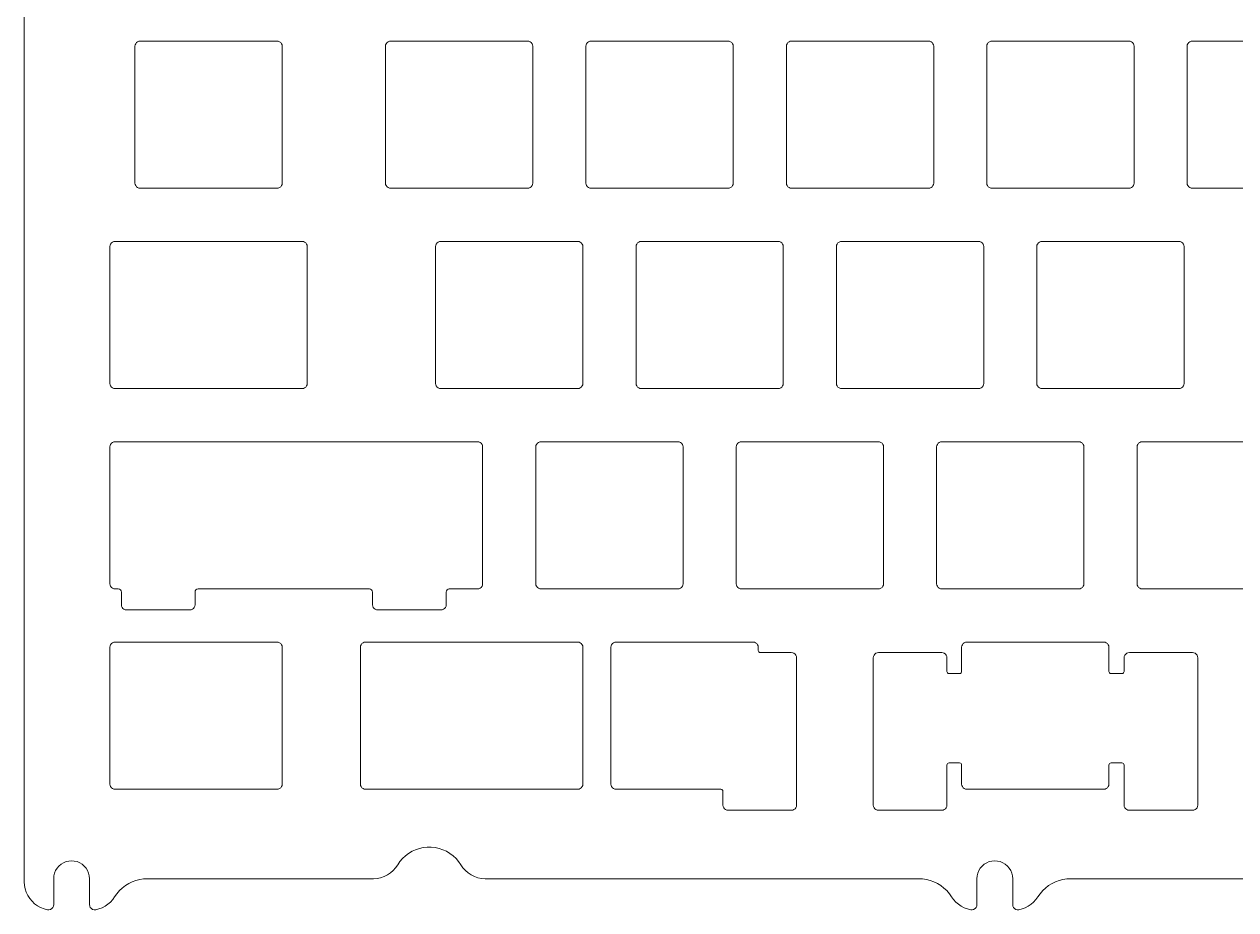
# Model space of a CAD drawing. Header units: millimetres. Extents: x 13 to 410, y 53 to 213.
# Drawn here: x 13.3 to 128.5, y 53.5 to 137.7 of the extents above; entities that cross this region are included whole.
import ezdxf

# ---------------------------------------------------------------- set-up
doc = ezdxf.new("R2010")
doc.units = ezdxf.units.MM
doc.layers.add('VISIBLE', color=7, linetype='Continuous', lineweight=0)

msp = doc.modelspace()

# ---------------------------------------------------------------- linework, layer by layer
at = {"layer": 'VISIBLE'}
for p, q in [((13.3, 56.13), (13.3, 210.73)), ((23.97, 135.94), (23.89, 135.83)), ((24.07, 136.02), (23.97, 135.94)), ((24.19, 136.07), (24.07, 136.02)), ((24.32, 136.08), (24.19, 136.07)), ((37.32, 136.08), (24.32, 136.08)), ((37.45, 136.07), (37.32, 136.08)), ((37.57, 136.02), (37.45, 136.07)), ((37.68, 135.94), (37.57, 136.02)), ((37.76, 135.83), (37.68, 135.94)), ((47.78, 135.94), (47.7, 135.83)), ((47.89, 136.02), (47.78, 135.94)), ((48.01, 136.07), (47.89, 136.02)), ((48.14, 136.08), (48.01, 136.07)), ((61.14, 136.08), (48.14, 136.08)), ((61.26, 136.07), (61.14, 136.08)), ((61.39, 136.02), (61.26, 136.07)), ((61.49, 135.94), (61.39, 136.02)), ((61.57, 135.83), (61.49, 135.94)), ((66.83, 135.94), (66.75, 135.83)), ((66.94, 136.02), (66.83, 135.94)), ((67.06, 136.07), (66.94, 136.02)), ((67.19, 136.08), (67.06, 136.07)), ((80.19, 136.08), (67.19, 136.08)), ((80.31, 136.07), (80.19, 136.08)), ((80.44, 136.02), (80.31, 136.07)), ((80.54, 135.94), (80.44, 136.02)), ((80.62, 135.83), (80.54, 135.94)), ((85.88, 135.94), (85.8, 135.83)), ((85.99, 136.02), (85.88, 135.94)), ((86.11, 136.07), (85.99, 136.02)), ((86.24, 136.08), (86.11, 136.07)), ((99.24, 136.08), (86.24, 136.08)), ((99.36, 136.07), (99.24, 136.08)), ((99.49, 136.02), (99.36, 136.07)), ((99.59, 135.94), (99.49, 136.02)), ((99.67, 135.83), (99.59, 135.94)), ((104.93, 135.94), (104.85, 135.83)), ((105.04, 136.02), (104.93, 135.94)), ((105.16, 136.07), (105.04, 136.02)), ((105.29, 136.08), (105.16, 136.07)), ((118.29, 136.08), (105.29, 136.08)), ((118.41, 136.07), (118.29, 136.08)), ((118.54, 136.02), (118.41, 136.07)), ((118.64, 135.94), (118.54, 136.02)), ((118.72, 135.83), (118.64, 135.94)), ((123.98, 135.94), (123.9, 135.83)), ((124.09, 136.02), (123.98, 135.94)), ((124.21, 136.07), (124.09, 136.02)), ((124.34, 136.08), (124.21, 136.07)), ((137.34, 136.08), (124.34, 136.08)), ((23.84, 135.71), (23.82, 135.58)), ((23.82, 135.58), (23.82, 122.58)), ((23.89, 135.83), (23.84, 135.71)), ((37.81, 135.71), (37.76, 135.83)), ((37.82, 135.58), (37.81, 135.71)), ((37.82, 122.58), (37.82, 135.58)), ((47.65, 135.71), (47.64, 135.58)), ((47.64, 135.58), (47.64, 122.58)), ((47.7, 135.83), (47.65, 135.71)), ((61.62, 135.71), (61.57, 135.83)), ((61.64, 135.58), (61.62, 135.71)), ((61.64, 122.58), (61.64, 135.58)), ((66.7, 135.71), (66.69, 135.58)), ((66.69, 135.58), (66.69, 122.58)), ((66.75, 135.83), (66.7, 135.71)), ((80.67, 135.71), (80.62, 135.83)), ((80.69, 135.58), (80.67, 135.71)), ((80.69, 122.58), (80.69, 135.58)), ((85.75, 135.71), (85.74, 135.58)), ((85.74, 135.58), (85.74, 122.58)), ((85.8, 135.83), (85.75, 135.71)), ((99.72, 135.71), (99.67, 135.83)), ((99.74, 135.58), (99.72, 135.71)), ((99.74, 122.58), (99.74, 135.58)), ((104.8, 135.71), (104.79, 135.58)), ((104.79, 135.58), (104.79, 122.58)), ((104.85, 135.83), (104.8, 135.71)), ((118.77, 135.71), (118.72, 135.83)), ((118.79, 135.58), (118.77, 135.71)), ((118.79, 122.58), (118.79, 135.58)), ((123.85, 135.71), (123.84, 135.58)), ((123.84, 135.58), (123.84, 122.58)), ((123.9, 135.83), (123.85, 135.71)), ((23.82, 122.58), (23.84, 122.45)), ((23.84, 122.45), (23.89, 122.33)), ((23.89, 122.33), (23.97, 122.23)), ((23.97, 122.23), (24.07, 122.15)), ((24.07, 122.15), (24.19, 122.1)), ((24.19, 122.1), (24.32, 122.08)), ((24.32, 122.08), (37.32, 122.08)), ((37.32, 122.08), (37.45, 122.1)), ((37.45, 122.1), (37.57, 122.15)), ((37.57, 122.15), (37.68, 122.23)), ((37.68, 122.23), (37.76, 122.33)), ((37.76, 122.33), (37.81, 122.45)), ((37.81, 122.45), (37.82, 122.58)), ((47.64, 122.58), (47.65, 122.45)), ((47.65, 122.45), (47.7, 122.33)), ((47.7, 122.33), (47.78, 122.23)), ((47.78, 122.23), (47.89, 122.15)), ((47.89, 122.15), (48.01, 122.1)), ((48.01, 122.1), (48.14, 122.08)), ((48.14, 122.08), (61.14, 122.08)), ((61.14, 122.08), (61.26, 122.1)), ((61.26, 122.1), (61.39, 122.15)), ((61.39, 122.15), (61.49, 122.23)), ((61.49, 122.23), (61.57, 122.33)), ((61.57, 122.33), (61.62, 122.45)), ((61.62, 122.45), (61.64, 122.58)), ((66.69, 122.58), (66.7, 122.45)), ((66.7, 122.45), (66.75, 122.33)), ((66.75, 122.33), (66.83, 122.23)), ((66.83, 122.23), (66.94, 122.15)), ((66.94, 122.15), (67.06, 122.1)), ((67.06, 122.1), (67.19, 122.08)), ((67.19, 122.08), (80.19, 122.08)), ((80.19, 122.08), (80.31, 122.1)), ((80.31, 122.1), (80.44, 122.15)), ((80.44, 122.15), (80.54, 122.23)), ((80.54, 122.23), (80.62, 122.33)), ((80.62, 122.33), (80.67, 122.45)), ((80.67, 122.45), (80.69, 122.58)), ((85.74, 122.58), (85.75, 122.45)), ((85.75, 122.45), (85.8, 122.33)), ((85.8, 122.33), (85.88, 122.23)), ((85.88, 122.23), (85.99, 122.15)), ((85.99, 122.15), (86.11, 122.1)), ((86.11, 122.1), (86.24, 122.08)), ((86.24, 122.08), (99.24, 122.08)), ((99.24, 122.08), (99.36, 122.1)), ((99.36, 122.1), (99.49, 122.15)), ((99.49, 122.15), (99.59, 122.23)), ((99.59, 122.23), (99.67, 122.33)), ((99.67, 122.33), (99.72, 122.45)), ((99.72, 122.45), (99.74, 122.58)), ((104.79, 122.58), (104.8, 122.45)), ((104.8, 122.45), (104.85, 122.33)), ((104.85, 122.33), (104.93, 122.23)), ((104.93, 122.23), (105.04, 122.15)), ((105.04, 122.15), (105.16, 122.1)), ((105.16, 122.1), (105.29, 122.08)), ((105.29, 122.08), (118.29, 122.08)), ((118.29, 122.08), (118.41, 122.1)), ((118.41, 122.1), (118.54, 122.15)), ((118.54, 122.15), (118.64, 122.23)), ((118.64, 122.23), (118.72, 122.33)), ((118.72, 122.33), (118.77, 122.45)), ((118.77, 122.45), (118.79, 122.58)), ((123.84, 122.58), (123.85, 122.45)), ((123.85, 122.45), (123.9, 122.33)), ((123.9, 122.33), (123.98, 122.23)), ((123.98, 122.23), (124.09, 122.15)), ((124.09, 122.15), (124.21, 122.1)), ((124.21, 122.1), (124.34, 122.08)), ((124.34, 122.08), (137.34, 122.08)), ((21.46, 116.66), (21.44, 116.53)), ((21.44, 116.53), (21.44, 103.53)), ((21.51, 116.78), (21.46, 116.66)), ((21.59, 116.89), (21.51, 116.78)), ((21.69, 116.97), (21.59, 116.89)), ((21.81, 117.02), (21.69, 116.97)), ((21.94, 117.03), (21.81, 117.02)), ((39.7, 117.03), (21.94, 117.03)), ((39.83, 117.02), (39.7, 117.03)), ((39.95, 116.97), (39.83, 117.02)), ((40.06, 116.89), (39.95, 116.97)), ((40.14, 116.78), (40.06, 116.89)), ((40.19, 116.66), (40.14, 116.78)), ((40.2, 116.53), (40.19, 116.66)), ((40.2, 103.53), (40.2, 116.53)), ((52.41, 116.66), (52.4, 116.53)), ((52.4, 116.53), (52.4, 103.53)), ((52.46, 116.78), (52.41, 116.66)), ((52.54, 116.89), (52.46, 116.78)), ((52.65, 116.97), (52.54, 116.89)), ((52.77, 117.02), (52.65, 116.97)), ((52.9, 117.03), (52.77, 117.02)), ((65.9, 117.03), (52.9, 117.03)), ((66.03, 117.02), (65.9, 117.03)), ((66.15, 116.97), (66.03, 117.02)), ((66.25, 116.89), (66.15, 116.97)), ((66.33, 116.78), (66.25, 116.89)), ((66.38, 116.66), (66.33, 116.78)), ((66.4, 116.53), (66.38, 116.66)), ((66.4, 103.53), (66.4, 116.53)), ((71.46, 116.66), (71.45, 116.53)), ((71.45, 116.53), (71.45, 103.53)), ((71.51, 116.78), (71.46, 116.66)), ((71.59, 116.89), (71.51, 116.78)), ((71.7, 116.97), (71.59, 116.89)), ((71.82, 117.02), (71.7, 116.97)), ((71.95, 117.03), (71.82, 117.02)), ((84.95, 117.03), (71.95, 117.03)), ((85.08, 117.02), (84.95, 117.03)), ((85.2, 116.97), (85.08, 117.02)), ((85.3, 116.89), (85.2, 116.97)), ((85.38, 116.78), (85.3, 116.89)), ((85.43, 116.66), (85.38, 116.78)), ((85.45, 116.53), (85.43, 116.66)), ((85.45, 103.53), (85.45, 116.53)), ((90.51, 116.66), (90.5, 116.53)), ((90.5, 116.53), (90.5, 103.53)), ((90.56, 116.78), (90.51, 116.66)), ((90.64, 116.89), (90.56, 116.78)), ((90.75, 116.97), (90.64, 116.89)), ((90.87, 117.02), (90.75, 116.97)), ((91, 117.03), (90.87, 117.02)), ((104, 117.03), (91, 117.03)), ((104.13, 117.02), (104, 117.03)), ((104.25, 116.97), (104.13, 117.02)), ((104.35, 116.89), (104.25, 116.97)), ((104.43, 116.78), (104.35, 116.89)), ((104.48, 116.66), (104.43, 116.78)), ((104.5, 116.53), (104.48, 116.66)), ((104.5, 103.53), (104.5, 116.53)), ((109.56, 116.66), (109.55, 116.53)), ((109.55, 116.53), (109.55, 103.53)), ((109.61, 116.78), (109.56, 116.66)), ((109.69, 116.89), (109.61, 116.78)), ((109.8, 116.97), (109.69, 116.89)), ((109.92, 117.02), (109.8, 116.97)), ((110.05, 117.03), (109.92, 117.02)), ((123.05, 117.03), (110.05, 117.03)), ((123.18, 117.02), (123.05, 117.03)), ((123.3, 116.97), (123.18, 117.02)), ((123.4, 116.89), (123.3, 116.97)), ((123.48, 116.78), (123.4, 116.89)), ((123.53, 116.66), (123.48, 116.78)), ((123.55, 116.53), (123.53, 116.66)), ((123.55, 103.53), (123.55, 116.53)), ((21.44, 103.53), (21.46, 103.4)), ((21.46, 103.4), (21.51, 103.28)), ((21.51, 103.28), (21.59, 103.18)), ((21.59, 103.18), (21.69, 103.1)), ((21.69, 103.1), (21.81, 103.05)), ((21.81, 103.05), (21.94, 103.03)), ((21.94, 103.03), (39.7, 103.03)), ((39.7, 103.03), (39.83, 103.05)), ((39.83, 103.05), (39.95, 103.1)), ((39.95, 103.1), (40.06, 103.18)), ((40.06, 103.18), (40.14, 103.28)), ((40.14, 103.28), (40.19, 103.4)), ((40.19, 103.4), (40.2, 103.53)), ((52.4, 103.53), (52.41, 103.4)), ((52.41, 103.4), (52.46, 103.28)), ((52.46, 103.28), (52.54, 103.18)), ((52.54, 103.18), (52.65, 103.1)), ((52.65, 103.1), (52.77, 103.05)), ((52.77, 103.05), (52.9, 103.03)), ((52.9, 103.03), (65.9, 103.03)), ((65.9, 103.03), (66.03, 103.05)), ((66.03, 103.05), (66.15, 103.1)), ((66.15, 103.1), (66.25, 103.18)), ((66.25, 103.18), (66.33, 103.28)), ((66.33, 103.28), (66.38, 103.4)), ((66.38, 103.4), (66.4, 103.53)), ((71.45, 103.53), (71.46, 103.4)), ((71.46, 103.4), (71.51, 103.28)), ((71.51, 103.28), (71.59, 103.18)), ((71.59, 103.18), (71.7, 103.1)), ((71.7, 103.1), (71.82, 103.05)), ((71.82, 103.05), (71.95, 103.03)), ((71.95, 103.03), (84.95, 103.03)), ((84.95, 103.03), (85.08, 103.05)), ((85.08, 103.05), (85.2, 103.1)), ((85.2, 103.1), (85.3, 103.18)), ((85.3, 103.18), (85.38, 103.28)), ((85.38, 103.28), (85.43, 103.4)), ((85.43, 103.4), (85.45, 103.53)), ((90.5, 103.53), (90.51, 103.4)), ((90.51, 103.4), (90.56, 103.28)), ((90.56, 103.28), (90.64, 103.18)), ((90.64, 103.18), (90.75, 103.1)), ((90.75, 103.1), (90.87, 103.05)), ((90.87, 103.05), (91, 103.03)), ((91, 103.03), (104, 103.03)), ((104, 103.03), (104.13, 103.05)), ((104.13, 103.05), (104.25, 103.1)), ((104.25, 103.1), (104.35, 103.18)), ((104.35, 103.18), (104.43, 103.28)), ((104.43, 103.28), (104.48, 103.4)), ((104.48, 103.4), (104.5, 103.53)), ((109.55, 103.53), (109.56, 103.4)), ((109.56, 103.4), (109.61, 103.28)), ((109.61, 103.28), (109.69, 103.18)), ((109.69, 103.18), (109.8, 103.1)), ((109.8, 103.1), (109.92, 103.05)), ((109.92, 103.05), (110.05, 103.03)), ((110.05, 103.03), (123.05, 103.03)), ((123.05, 103.03), (123.18, 103.05)), ((123.18, 103.05), (123.3, 103.1)), ((123.3, 103.1), (123.4, 103.18)), ((123.4, 103.18), (123.48, 103.28)), ((123.48, 103.28), (123.53, 103.4)), ((123.53, 103.4), (123.55, 103.53)), ((21.69, 97.92), (21.59, 97.84)), ((21.81, 97.97), (21.69, 97.92)), ((21.94, 97.98), (21.81, 97.97)), ((56.37, 97.98), (21.94, 97.98)), ((56.5, 97.97), (56.37, 97.98)), ((56.62, 97.92), (56.5, 97.97)), ((56.73, 97.84), (56.62, 97.92)), ((62.17, 97.92), (62.07, 97.84)), ((62.29, 97.97), (62.17, 97.92)), ((62.42, 97.98), (62.29, 97.97)), ((75.42, 97.98), (62.42, 97.98)), ((75.55, 97.97), (75.42, 97.98)), ((75.67, 97.92), (75.55, 97.97)), ((75.78, 97.84), (75.67, 97.92)), ((81.22, 97.92), (81.12, 97.84)), ((81.34, 97.97), (81.22, 97.92)), ((81.47, 97.98), (81.34, 97.97)), ((94.47, 97.98), (81.47, 97.98)), ((94.6, 97.97), (94.47, 97.98)), ((94.72, 97.92), (94.6, 97.97)), ((94.83, 97.84), (94.72, 97.92)), ((100.27, 97.92), (100.17, 97.84)), ((100.39, 97.97), (100.27, 97.92)), ((100.52, 97.98), (100.39, 97.97)), ((113.52, 97.98), (100.52, 97.98)), ((113.65, 97.97), (113.52, 97.98)), ((113.77, 97.92), (113.65, 97.97)), ((113.88, 97.84), (113.77, 97.92)), ((119.32, 97.92), (119.22, 97.84)), ((119.44, 97.97), (119.32, 97.92)), ((119.57, 97.98), (119.44, 97.97)), ((132.57, 97.98), (119.57, 97.98)), ((21.46, 97.61), (21.44, 97.48)), ((21.44, 97.48), (21.44, 84.48)), ((21.51, 97.73), (21.46, 97.61)), ((21.59, 97.84), (21.51, 97.73)), ((56.81, 97.73), (56.73, 97.84)), ((56.86, 97.61), (56.81, 97.73)), ((56.87, 97.48), (56.86, 97.61)), ((56.87, 84.48), (56.87, 97.48)), ((61.94, 97.61), (61.92, 97.48)), ((61.92, 97.48), (61.92, 84.48)), ((61.99, 97.73), (61.94, 97.61)), ((62.07, 97.84), (61.99, 97.73)), ((75.86, 97.73), (75.78, 97.84)), ((75.91, 97.61), (75.86, 97.73)), ((75.92, 97.48), (75.91, 97.61)), ((75.92, 84.48), (75.92, 97.48)), ((80.99, 97.61), (80.97, 97.48)), ((80.97, 97.48), (80.97, 84.48)), ((81.04, 97.73), (80.99, 97.61)), ((81.12, 97.84), (81.04, 97.73)), ((94.91, 97.73), (94.83, 97.84)), ((94.96, 97.61), (94.91, 97.73)), ((94.97, 97.48), (94.96, 97.61)), ((94.97, 84.48), (94.97, 97.48)), ((100.04, 97.61), (100.02, 97.48)), ((100.02, 97.48), (100.02, 84.48)), ((100.09, 97.73), (100.04, 97.61)), ((100.17, 97.84), (100.09, 97.73)), ((113.96, 97.73), (113.88, 97.84)), ((114.01, 97.61), (113.96, 97.73)), ((114.02, 97.48), (114.01, 97.61)), ((114.02, 84.48), (114.02, 97.48)), ((119.09, 97.61), (119.07, 97.48)), ((119.07, 97.48), (119.07, 84.48)), ((119.14, 97.73), (119.09, 97.61)), ((119.22, 97.84), (119.14, 97.73)), ((21.44, 84.48), (21.46, 84.35)), ((21.46, 84.35), (21.51, 84.23)), ((21.51, 84.23), (21.59, 84.13)), ((21.59, 84.13), (21.69, 84.05)), ((56.62, 84.05), (56.73, 84.13)), ((56.73, 84.13), (56.81, 84.23)), ((56.81, 84.23), (56.86, 84.35)), ((56.86, 84.35), (56.87, 84.48)), ((61.92, 84.48), (61.94, 84.35)), ((61.94, 84.35), (61.99, 84.23)), ((61.99, 84.23), (62.07, 84.13)), ((62.07, 84.13), (62.17, 84.05)), ((75.67, 84.05), (75.78, 84.13)), ((75.78, 84.13), (75.86, 84.23)), ((75.86, 84.23), (75.91, 84.35)), ((75.91, 84.35), (75.92, 84.48)), ((80.97, 84.48), (80.99, 84.35)), ((80.99, 84.35), (81.04, 84.23)), ((81.04, 84.23), (81.12, 84.13)), ((81.12, 84.13), (81.22, 84.05)), ((94.72, 84.05), (94.83, 84.13)), ((94.83, 84.13), (94.91, 84.23)), ((94.91, 84.23), (94.96, 84.35)), ((94.96, 84.35), (94.97, 84.48)), ((100.02, 84.48), (100.04, 84.35)), ((100.04, 84.35), (100.09, 84.23)), ((100.09, 84.23), (100.17, 84.13)), ((100.17, 84.13), (100.27, 84.05)), ((113.77, 84.05), (113.88, 84.13)), ((113.88, 84.13), (113.96, 84.23)), ((113.96, 84.23), (114.01, 84.35)), ((114.01, 84.35), (114.02, 84.48)), ((119.07, 84.48), (119.09, 84.35)), ((119.09, 84.35), (119.14, 84.23)), ((119.14, 84.23), (119.22, 84.13)), ((119.22, 84.13), (119.32, 84.05)), ((21.69, 84.05), (21.81, 84)), ((21.81, 84), (21.94, 83.98)), ((21.94, 83.98), (22.23, 83.98)), ((22.23, 83.98), (22.34, 83.96)), ((22.34, 83.96), (22.44, 83.89)), ((22.44, 83.89), (22.51, 83.8)), ((22.51, 83.8), (22.53, 83.68)), ((22.53, 83.68), (22.53, 82.48)), ((29.53, 83.68), (29.55, 83.8)), ((29.53, 82.48), (29.53, 83.68)), ((29.55, 83.8), (29.62, 83.89)), ((29.62, 83.89), (29.71, 83.96)), ((29.71, 83.96), (29.83, 83.98)), ((29.83, 83.98), (46.1, 83.98)), ((46.1, 83.98), (46.22, 83.96)), ((46.22, 83.96), (46.32, 83.89)), ((46.32, 83.89), (46.38, 83.8)), ((46.38, 83.8), (46.4, 83.68)), ((46.4, 83.68), (46.4, 82.48)), ((53.4, 83.68), (53.43, 83.8)), ((53.4, 82.48), (53.4, 83.68)), ((53.43, 83.8), (53.49, 83.89)), ((53.49, 83.89), (53.59, 83.96)), ((53.59, 83.96), (53.7, 83.98)), ((53.7, 83.98), (56.37, 83.98)), ((56.37, 83.98), (56.5, 84)), ((56.5, 84), (56.62, 84.05)), ((62.17, 84.05), (62.29, 84)), ((62.29, 84), (62.42, 83.98)), ((62.42, 83.98), (75.42, 83.98)), ((75.42, 83.98), (75.55, 84)), ((75.55, 84), (75.67, 84.05)), ((81.22, 84.05), (81.34, 84)), ((81.34, 84), (81.47, 83.98)), ((81.47, 83.98), (94.47, 83.98)), ((94.47, 83.98), (94.6, 84)), ((94.6, 84), (94.72, 84.05)), ((100.27, 84.05), (100.39, 84)), ((100.39, 84), (100.52, 83.98)), ((100.52, 83.98), (113.52, 83.98)), ((113.52, 83.98), (113.65, 84)), ((113.65, 84), (113.77, 84.05)), ((119.32, 84.05), (119.44, 84)), ((119.44, 84), (119.57, 83.98)), ((119.57, 83.98), (132.57, 83.98)), ((22.53, 82.48), (22.55, 82.35)), ((22.55, 82.35), (22.6, 82.23)), ((22.6, 82.23), (22.68, 82.13)), ((22.68, 82.13), (22.78, 82.05)), ((22.78, 82.05), (22.9, 82)), ((22.9, 82), (23.03, 81.98)), ((23.03, 81.98), (29.03, 81.98)), ((29.03, 81.98), (29.16, 82)), ((29.16, 82), (29.28, 82.05)), ((29.28, 82.05), (29.38, 82.13)), ((29.38, 82.13), (29.46, 82.23)), ((29.46, 82.23), (29.51, 82.35)), ((29.51, 82.35), (29.53, 82.48)), ((46.4, 82.48), (46.42, 82.35)), ((46.42, 82.35), (46.47, 82.23)), ((46.47, 82.23), (46.55, 82.13)), ((46.55, 82.13), (46.65, 82.05)), ((46.65, 82.05), (46.78, 82)), ((46.78, 82), (46.9, 81.98)), ((46.9, 81.98), (52.9, 81.98)), ((52.9, 81.98), (53.03, 82)), ((53.03, 82), (53.15, 82.05)), ((53.15, 82.05), (53.26, 82.13)), ((53.26, 82.13), (53.34, 82.23)), ((53.34, 82.23), (53.39, 82.35)), ((53.39, 82.35), (53.4, 82.48)), ((21.46, 78.56), (21.44, 78.43)), ((21.44, 78.43), (21.44, 65.43)), ((21.51, 78.68), (21.46, 78.56)), ((21.59, 78.79), (21.51, 78.68)), ((21.69, 78.87), (21.59, 78.79)), ((21.81, 78.92), (21.69, 78.87)), ((21.94, 78.93), (21.81, 78.92)), ((34.94, 78.93), (21.94, 78.93)), ((37.32, 78.93), (34.94, 78.93)), ((37.45, 78.92), (37.32, 78.93)), ((37.57, 78.87), (37.45, 78.92)), ((37.68, 78.79), (37.57, 78.87)), ((37.76, 78.68), (37.68, 78.79)), ((37.81, 78.56), (37.76, 78.68)), ((37.82, 78.43), (37.81, 78.56)), ((37.82, 65.43), (37.82, 78.43)), ((45.27, 78.56), (45.25, 78.43)), ((45.25, 78.43), (45.25, 65.43)), ((45.32, 78.68), (45.27, 78.56)), ((45.4, 78.79), (45.32, 78.68)), ((45.5, 78.87), (45.4, 78.79)), ((45.62, 78.92), (45.5, 78.87)), ((45.75, 78.93), (45.62, 78.92)), ((65.9, 78.93), (45.75, 78.93)), ((66.03, 78.92), (65.9, 78.93)), ((66.15, 78.87), (66.03, 78.92)), ((66.25, 78.79), (66.15, 78.87)), ((66.33, 78.68), (66.25, 78.79)), ((66.38, 78.56), (66.33, 78.68)), ((66.4, 78.43), (66.38, 78.56)), ((66.4, 65.43), (66.4, 78.43)), ((69.08, 78.56), (69.07, 78.43)), ((69.07, 78.43), (69.07, 65.43)), ((69.13, 78.68), (69.08, 78.56)), ((69.21, 78.79), (69.13, 78.68)), ((69.32, 78.87), (69.21, 78.79)), ((69.44, 78.92), (69.32, 78.87)), ((69.57, 78.93), (69.44, 78.92)), ((82.57, 78.93), (69.57, 78.93)), ((82.7, 78.92), (82.57, 78.93)), ((82.82, 78.87), (82.7, 78.92)), ((82.92, 78.79), (82.82, 78.87)), ((83, 78.68), (82.92, 78.79)), ((83.05, 78.56), (83, 78.68)), ((83.07, 78.43), (83.05, 78.56)), ((83.07, 78.13), (83.07, 78.43)), ((102.42, 78.56), (102.4, 78.43)), ((102.4, 78.43), (102.4, 76.13)), ((102.47, 78.68), (102.42, 78.56)), ((102.55, 78.79), (102.47, 78.68)), ((102.65, 78.87), (102.55, 78.79)), ((102.77, 78.92), (102.65, 78.87)), ((102.9, 78.93), (102.77, 78.92)), ((115.9, 78.93), (102.9, 78.93)), ((116.03, 78.92), (115.9, 78.93)), ((116.15, 78.87), (116.03, 78.92)), ((116.26, 78.79), (116.15, 78.87)), ((116.34, 78.68), (116.26, 78.79)), ((116.39, 78.56), (116.34, 78.68)), ((116.4, 78.43), (116.39, 78.56)), ((116.4, 76.13), (116.4, 78.43)), ((83.08, 78.06), (83.07, 78.13)), ((83.13, 77.99), (83.08, 78.06)), ((83.19, 77.95), (83.13, 77.99)), ((83.27, 77.93), (83.19, 77.95)), ((86.21, 77.93), (83.27, 77.93)), ((86.34, 77.92), (86.21, 77.93)), ((86.46, 77.87), (86.34, 77.92)), ((86.56, 77.79), (86.46, 77.87)), ((86.64, 77.68), (86.56, 77.79)), ((86.69, 77.56), (86.64, 77.68)), ((86.71, 77.43), (86.69, 77.56)), ((86.71, 63.43), (86.71, 77.43)), ((94.02, 77.56), (94, 77.43)), ((94, 77.43), (94, 63.43)), ((94.07, 77.68), (94.02, 77.56)), ((94.15, 77.79), (94.07, 77.68)), ((94.25, 77.87), (94.15, 77.79)), ((94.37, 77.92), (94.25, 77.87)), ((94.5, 77.93), (94.37, 77.92)), ((100.5, 77.93), (94.5, 77.93)), ((100.63, 77.92), (100.5, 77.93)), ((100.75, 77.87), (100.63, 77.92)), ((100.86, 77.79), (100.75, 77.87)), ((100.94, 77.68), (100.86, 77.79)), ((100.99, 77.56), (100.94, 77.68)), ((101, 77.43), (100.99, 77.56)), ((101, 76.13), (101, 77.43)), ((117.86, 77.56), (117.84, 77.43)), ((117.84, 77.43), (117.84, 76.13)), ((117.91, 77.68), (117.86, 77.56)), ((117.99, 77.79), (117.91, 77.68)), ((118.09, 77.87), (117.99, 77.79)), ((118.21, 77.92), (118.09, 77.87)), ((118.34, 77.93), (118.21, 77.92)), ((124.34, 77.93), (118.34, 77.93)), ((124.47, 77.92), (124.34, 77.93)), ((124.59, 77.87), (124.47, 77.92)), ((124.7, 77.79), (124.59, 77.87)), ((124.78, 77.68), (124.7, 77.79)), ((124.83, 77.56), (124.78, 77.68)), ((124.84, 77.43), (124.83, 77.56)), ((124.84, 63.43), (124.84, 77.43)), ((101.02, 76.06), (101, 76.13)), ((101.06, 75.99), (101.02, 76.06)), ((102.39, 76.06), (102.35, 75.99)), ((102.4, 76.13), (102.39, 76.06)), ((116.42, 76.06), (116.4, 76.13)), ((116.46, 75.99), (116.42, 76.06)), ((117.83, 76.06), (117.78, 75.99)), ((117.84, 76.13), (117.83, 76.06)), ((101.13, 75.95), (101.06, 75.99)), ((101.2, 75.93), (101.13, 75.95)), ((102.2, 75.93), (101.2, 75.93)), ((102.28, 75.95), (102.2, 75.93)), ((102.35, 75.99), (102.28, 75.95)), ((116.53, 75.95), (116.46, 75.99)), ((116.6, 75.93), (116.53, 75.95)), ((117.64, 75.93), (116.6, 75.93)), ((117.72, 75.95), (117.64, 75.93)), ((117.78, 75.99), (117.72, 75.95)), ((101, 67.23), (101.02, 67.31)), ((101, 63.43), (101, 67.23)), ((101.02, 67.31), (101.06, 67.37)), ((101.06, 67.37), (101.13, 67.42)), ((101.13, 67.42), (101.2, 67.43)), ((101.2, 67.43), (102.2, 67.43)), ((102.2, 67.43), (102.28, 67.42)), ((102.28, 67.42), (102.35, 67.37)), ((102.35, 67.37), (102.39, 67.31)), ((102.39, 67.31), (102.4, 67.23)), ((102.4, 67.23), (102.4, 65.43)), ((116.4, 67.23), (116.42, 67.31)), ((116.4, 65.43), (116.4, 67.23)), ((116.42, 67.31), (116.46, 67.37)), ((116.46, 67.37), (116.53, 67.42)), ((116.53, 67.42), (116.6, 67.43)), ((116.6, 67.43), (117.64, 67.43)), ((117.64, 67.43), (117.72, 67.42)), ((117.72, 67.42), (117.78, 67.37)), ((117.78, 67.37), (117.83, 67.31)), ((117.83, 67.31), (117.84, 67.23)), ((117.84, 67.23), (117.84, 63.43)), ((21.44, 65.43), (21.46, 65.3)), ((21.46, 65.3), (21.51, 65.18)), ((21.51, 65.18), (21.59, 65.08)), ((21.59, 65.08), (21.69, 65)), ((21.69, 65), (21.81, 64.95)), ((21.81, 64.95), (21.94, 64.93)), ((21.94, 64.93), (37.32, 64.93)), ((37.32, 64.93), (37.45, 64.95)), ((37.45, 64.95), (37.57, 65)), ((37.57, 65), (37.68, 65.08)), ((37.68, 65.08), (37.76, 65.18)), ((37.76, 65.18), (37.81, 65.3)), ((37.81, 65.3), (37.82, 65.43)), ((45.25, 65.43), (45.27, 65.3)), ((45.27, 65.3), (45.32, 65.18)), ((45.32, 65.18), (45.4, 65.08)), ((45.4, 65.08), (45.5, 65)), ((45.5, 65), (45.62, 64.95)), ((45.62, 64.95), (45.75, 64.93)), ((45.75, 64.93), (65.9, 64.93)), ((65.9, 64.93), (66.03, 64.95)), ((66.03, 64.95), (66.15, 65)), ((66.15, 65), (66.25, 65.08)), ((66.25, 65.08), (66.33, 65.18)), ((66.33, 65.18), (66.38, 65.3)), ((66.38, 65.3), (66.4, 65.43)), ((69.07, 65.43), (69.08, 65.3)), ((69.08, 65.3), (69.13, 65.18)), ((69.13, 65.18), (69.21, 65.08)), ((69.21, 65.08), (69.32, 65)), ((69.32, 65), (69.44, 64.95)), ((69.44, 64.95), (69.57, 64.93)), ((69.57, 64.93), (79.51, 64.93)), ((79.51, 64.93), (79.59, 64.92)), ((79.59, 64.92), (79.65, 64.87)), ((79.65, 64.87), (79.7, 64.81)), ((79.7, 64.81), (79.71, 64.73)), ((79.71, 64.73), (79.71, 63.43)), ((102.4, 65.43), (102.42, 65.3)), ((102.42, 65.3), (102.47, 65.18)), ((102.47, 65.18), (102.55, 65.08)), ((102.55, 65.08), (102.65, 65)), ((102.65, 65), (102.77, 64.95)), ((102.77, 64.95), (102.9, 64.93)), ((102.9, 64.93), (115.9, 64.93)), ((115.9, 64.93), (116.03, 64.95)), ((116.03, 64.95), (116.15, 65)), ((116.15, 65), (116.26, 65.08)), ((116.26, 65.08), (116.34, 65.18)), ((116.34, 65.18), (116.39, 65.3)), ((116.39, 65.3), (116.4, 65.43)), ((79.71, 63.43), (79.73, 63.3)), ((86.69, 63.3), (86.71, 63.43)), ((94, 63.43), (94.02, 63.3)), ((100.99, 63.3), (101, 63.43)), ((117.84, 63.43), (117.86, 63.3)), ((124.83, 63.3), (124.84, 63.43)), ((79.73, 63.3), (79.78, 63.18)), ((79.78, 63.18), (79.86, 63.08)), ((79.86, 63.08), (79.96, 63)), ((79.96, 63), (80.08, 62.95)), ((80.08, 62.95), (80.21, 62.93)), ((80.21, 62.93), (86.21, 62.93)), ((86.21, 62.93), (86.34, 62.95)), ((86.34, 62.95), (86.46, 63)), ((86.46, 63), (86.56, 63.08)), ((86.56, 63.08), (86.64, 63.18)), ((86.64, 63.18), (86.69, 63.3)), ((94.02, 63.3), (94.07, 63.18)), ((94.07, 63.18), (94.15, 63.08)), ((94.15, 63.08), (94.25, 63)), ((94.25, 63), (94.37, 62.95)), ((94.37, 62.95), (94.5, 62.93)), ((94.5, 62.93), (100.5, 62.93)), ((100.5, 62.93), (100.63, 62.95)), ((100.63, 62.95), (100.75, 63)), ((100.75, 63), (100.86, 63.08)), ((100.86, 63.08), (100.94, 63.18)), ((100.94, 63.18), (100.99, 63.3)), ((117.86, 63.3), (117.91, 63.18)), ((117.91, 63.18), (117.99, 63.08)), ((117.99, 63.08), (118.09, 63)), ((118.09, 63), (118.21, 62.95)), ((118.21, 62.95), (118.34, 62.93)), ((118.34, 62.93), (124.34, 62.93)), ((124.34, 62.93), (124.47, 62.95)), ((124.47, 62.95), (124.59, 63)), ((124.59, 63), (124.7, 63.08)), ((124.7, 63.08), (124.78, 63.18)), ((124.78, 63.18), (124.83, 63.3)), ((49.83, 58.83), (49.53, 58.6)), ((50.16, 59.03), (49.83, 58.83)), ((50.5, 59.18), (50.16, 59.03)), ((50.86, 59.31), (50.5, 59.18)), ((51.23, 59.39), (50.86, 59.31)), ((51.61, 59.43), (51.23, 59.39)), ((51.99, 59.43), (51.61, 59.43)), ((52.36, 59.39), (51.99, 59.43)), ((52.73, 59.31), (52.36, 59.39)), ((53.09, 59.18), (52.73, 59.31)), ((53.44, 59.03), (53.09, 59.18)), ((53.76, 58.83), (53.44, 59.03)), ((54.06, 58.6), (53.76, 58.83)), ((16.6, 57.63), (16.42, 57.43)), ((16.8, 57.81), (16.6, 57.63)), ((17.03, 57.95), (16.8, 57.81)), ((17.27, 58.05), (17.03, 57.95)), ((17.53, 58.11), (17.27, 58.05)), ((17.8, 58.13), (17.53, 58.11)), ((18.06, 58.11), (17.8, 58.13)), ((18.32, 58.05), (18.06, 58.11)), ((18.57, 57.95), (18.32, 58.05)), ((18.8, 57.81), (18.57, 57.95)), ((19, 57.63), (18.8, 57.81)), ((19.17, 57.43), (19, 57.63)), ((48.8, 57.74), (48.6, 57.45)), ((49.01, 58.05), (48.8, 57.74)), ((49.26, 58.34), (49.01, 58.05)), ((49.53, 58.6), (49.26, 58.34)), ((54.34, 58.34), (54.06, 58.6)), ((54.58, 58.05), (54.34, 58.34)), ((54.8, 57.74), (54.58, 58.05)), ((54.99, 57.45), (54.8, 57.74)), ((104.35, 57.63), (104.17, 57.43)), ((104.55, 57.81), (104.35, 57.63)), ((104.78, 57.95), (104.55, 57.81)), ((105.02, 58.05), (104.78, 57.95)), ((105.28, 58.11), (105.02, 58.05)), ((105.55, 58.13), (105.28, 58.11)), ((105.81, 58.11), (105.55, 58.13)), ((106.07, 58.05), (105.81, 58.11)), ((106.32, 57.95), (106.07, 58.05)), ((106.55, 57.81), (106.32, 57.95)), ((106.75, 57.63), (106.55, 57.81)), ((106.92, 57.43), (106.75, 57.63)), ((16.12, 56.7), (16.1, 56.43)), ((16.1, 56.43), (16.1, 53.97)), ((16.18, 56.96), (16.12, 56.7)), ((16.28, 57.2), (16.18, 56.96)), ((16.42, 57.43), (16.28, 57.2)), ((19.31, 57.2), (19.17, 57.43)), ((19.41, 56.96), (19.31, 57.2)), ((19.48, 56.7), (19.41, 56.96)), ((19.5, 56.43), (19.48, 56.7)), ((19.5, 53.97), (19.5, 56.43)), ((25.03, 56.43), (24.65, 56.41)), ((46.49, 56.43), (25.03, 56.43)), ((46.83, 56.46), (46.49, 56.43)), ((47.17, 56.52), (46.83, 56.46)), ((47.5, 56.63), (47.17, 56.52)), ((47.82, 56.78), (47.5, 56.63)), ((48.11, 56.97), (47.82, 56.78)), ((48.37, 57.2), (48.11, 56.97)), ((48.6, 57.45), (48.37, 57.2)), ((55.23, 57.2), (54.99, 57.45)), ((55.49, 56.97), (55.23, 57.2)), ((55.78, 56.78), (55.49, 56.97)), ((56.09, 56.63), (55.78, 56.78)), ((56.42, 56.52), (56.09, 56.63)), ((56.76, 56.46), (56.42, 56.52)), ((57.11, 56.43), (56.76, 56.46)), ((98.32, 56.43), (57.11, 56.43)), ((98.69, 56.41), (98.32, 56.43)), ((103.87, 56.7), (103.85, 56.43)), ((103.85, 56.43), (103.85, 53.97)), ((103.93, 56.96), (103.87, 56.7)), ((104.03, 57.2), (103.93, 56.96)), ((104.17, 57.43), (104.03, 57.2)), ((107.06, 57.2), (106.92, 57.43)), ((107.16, 56.96), (107.06, 57.2)), ((107.23, 56.7), (107.16, 56.96)), ((107.25, 56.43), (107.23, 56.7)), ((107.25, 53.97), (107.25, 56.43)), ((112.78, 56.43), (112.4, 56.41)), ((153.99, 56.43), (112.78, 56.43)), ((13.32, 55.79), (13.3, 56.13)), ((13.38, 55.46), (13.32, 55.79)), ((13.49, 55.14), (13.38, 55.46)), ((22.35, 55.29), (22.11, 55)), ((22.62, 55.54), (22.35, 55.29)), ((22.92, 55.77), (22.62, 55.54)), ((23.24, 55.97), (22.92, 55.77)), ((23.57, 56.13), (23.24, 55.97)), ((23.92, 56.26), (23.57, 56.13)), ((24.28, 56.36), (23.92, 56.26)), ((24.65, 56.41), (24.28, 56.36)), ((99.06, 56.36), (98.69, 56.41)), ((99.42, 56.26), (99.06, 56.36)), ((99.77, 56.13), (99.42, 56.26)), ((100.11, 55.97), (99.77, 56.13)), ((100.43, 55.77), (100.11, 55.97)), ((100.72, 55.54), (100.43, 55.77)), ((101, 55.29), (100.72, 55.54)), ((101.24, 55), (101, 55.29)), ((110.1, 55.29), (109.86, 55)), ((110.37, 55.54), (110.1, 55.29)), ((110.67, 55.77), (110.37, 55.54)), ((110.99, 55.97), (110.67, 55.77)), ((111.32, 56.13), (110.99, 55.97)), ((111.67, 56.26), (111.32, 56.13)), ((112.03, 56.36), (111.67, 56.26)), ((112.4, 56.41), (112.03, 56.36)), ((13.63, 54.83), (13.49, 55.14)), ((13.82, 54.54), (13.63, 54.83)), ((14.04, 54.28), (13.82, 54.54)), ((14.28, 54.05), (14.04, 54.28)), ((21.49, 54.2), (21.25, 53.99)), ((21.71, 54.44), (21.49, 54.2)), ((21.89, 54.7), (21.71, 54.44)), ((22.11, 55), (21.89, 54.7)), ((101.45, 54.7), (101.24, 55)), ((101.64, 54.44), (101.45, 54.7)), ((101.86, 54.2), (101.64, 54.44)), ((102.1, 53.99), (101.86, 54.2)), ((109.24, 54.2), (109, 53.99)), ((109.46, 54.44), (109.24, 54.2)), ((109.64, 54.7), (109.46, 54.44)), ((109.86, 55), (109.64, 54.7)), ((14.56, 53.85), (14.28, 54.05)), ((14.86, 53.68), (14.56, 53.85)), ((15.18, 53.56), (14.86, 53.68)), ((15.51, 53.48), (15.18, 53.56)), ((15.65, 53.47), (15.51, 53.48)), ((15.79, 53.51), (15.65, 53.47)), ((15.92, 53.59), (15.79, 53.51)), ((16.01, 53.69), (15.92, 53.59)), ((16.08, 53.83), (16.01, 53.69)), ((16.1, 53.97), (16.08, 53.83)), ((19.52, 53.82), (19.5, 53.97)), ((19.58, 53.69), (19.52, 53.82)), ((19.68, 53.58), (19.58, 53.69)), ((19.8, 53.51), (19.68, 53.58)), ((19.94, 53.47), (19.8, 53.51)), ((20.09, 53.48), (19.94, 53.47)), ((20.4, 53.55), (20.09, 53.48)), ((20.7, 53.66), (20.4, 53.55)), ((20.98, 53.81), (20.7, 53.66)), ((21.25, 53.99), (20.98, 53.81)), ((102.36, 53.81), (102.1, 53.99)), ((102.65, 53.66), (102.36, 53.81)), ((102.95, 53.55), (102.65, 53.66)), ((103.26, 53.48), (102.95, 53.55)), ((103.4, 53.47), (103.26, 53.48)), ((103.54, 53.51), (103.4, 53.47)), ((103.67, 53.58), (103.54, 53.51)), ((103.77, 53.69), (103.67, 53.58)), ((103.83, 53.82), (103.77, 53.69)), ((103.85, 53.97), (103.83, 53.82)), ((107.27, 53.82), (107.25, 53.97)), ((107.33, 53.69), (107.27, 53.82)), ((107.43, 53.58), (107.33, 53.69)), ((107.55, 53.51), (107.43, 53.58)), ((107.69, 53.47), (107.55, 53.51)), ((107.84, 53.48), (107.69, 53.47)), ((108.15, 53.55), (107.84, 53.48)), ((108.45, 53.66), (108.15, 53.55)), ((108.73, 53.81), (108.45, 53.66)), ((109, 53.99), (108.73, 53.81))]:
    msp.add_line(p, q, dxfattribs=at)

doc.saveas('drawing.dxf')
